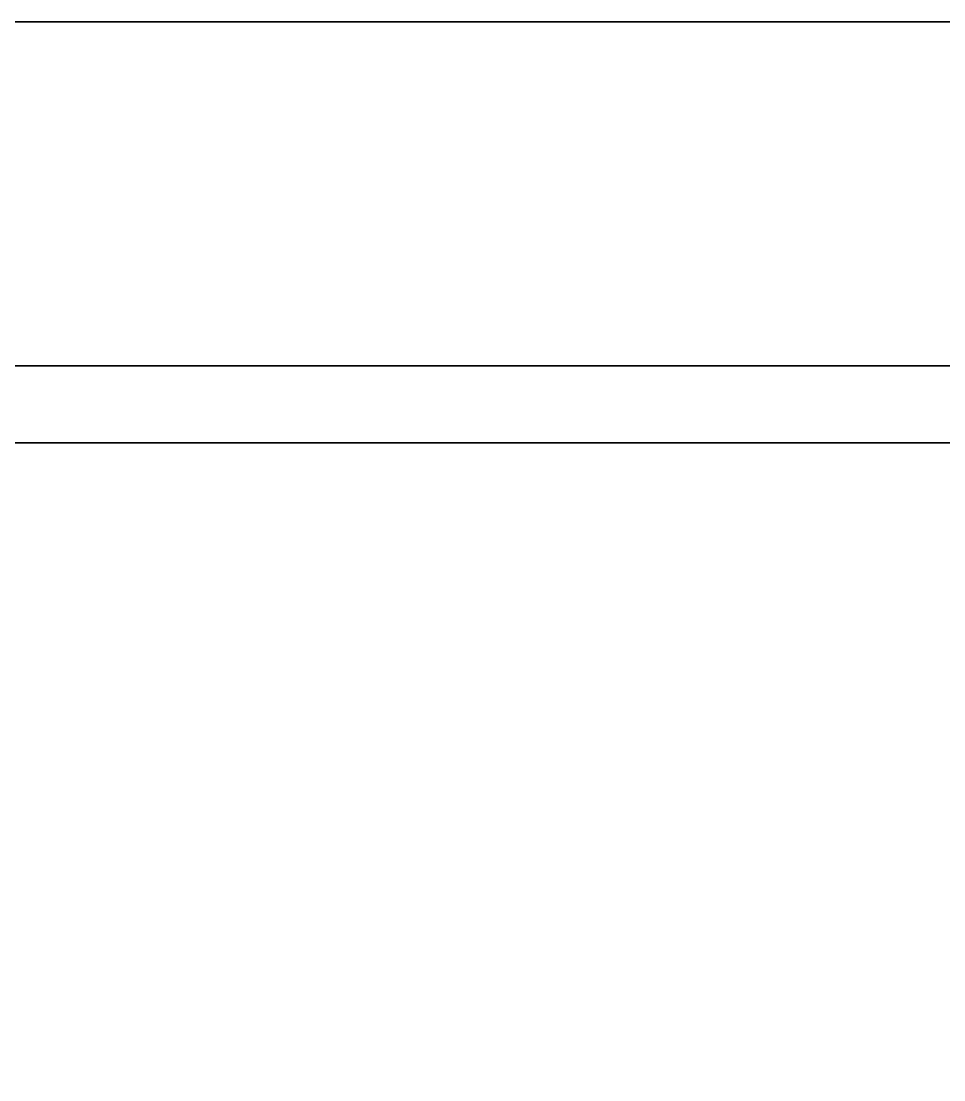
# Model space of a CAD drawing. Extents: x -0.1 to 3.43, y 1.03 to 6.74.
# Drawn here: x 0.688 to 1.474, y 2.655 to 3.557 of the extents above; entities that cross this region are included whole.
import ezdxf

# ---------------------------------------------------------------- set-up
doc = ezdxf.new("R2010")
doc.units = 0
doc.layers.add('CASSA', color=250, linetype='CONTINUOUS')

msp = doc.modelspace()

# ---------------------------------------------------------------- meshes
at = {"layer": 'CASSA'}
mesh = msp.add_polyface(dxfattribs=at)
corners = [(-0.0307, 1.0333, -1.3605), (-0.0307, 1.0333, 2.2746), (3.0474, 1.0333, -1.3605), (3.0474, 1.0333, 2.2746), (3.0474, 3.5567, -1.3605), (3.0474, 3.5567, 2.2746), (-0.0307, 3.5567, -1.3605), (-0.0307, 3.5567, 2.2746), (-0.0307, 1.0333, 1.0277), (3.0474, 1.0333, 1.0277), (3.0474, 3.5567, 1.0277), (-0.0307, 3.5567, 1.0277), (-0.0307, 1.0333, -1.1558), (3.0474, 1.0333, -1.1558), (3.0474, 3.5567, -1.1558), (-0.0307, 3.5567, -1.1558), (-0.0307, 3.1979, -1.3605), (-0.0307, 3.1979, 2.2746), (3.0474, 3.1979, -1.3605), (3.0474, 3.1979, 2.2746), (-0.0307, 2.3953, 0.8906), (3.0474, 3.1979, 1.0277), (-0.0307, 2.6495, -0.918), (3.0474, 3.1979, -1.1558), (-0.0307, 1.4049, -1.3605), (-0.0307, 1.4049, 2.2746), (3.0474, 1.4049, -1.3605), (3.0474, 1.4049, 2.2746), (-0.0307, 2.2075, 0.8906), (3.0474, 1.4049, 1.0277), (-0.0307, 1.9532, -0.918), (3.0474, 1.4049, -1.1558), (-0.0307, 1.0333, 0.5984), (3.0474, 1.0333, 0.5984), (3.0474, 3.5567, 0.5984), (-0.0307, 3.5567, 0.5984), (-0.0307, 2.9059, 0.5984), (3.0474, 3.1979, 0.5984), (-0.0307, 1.6968, 0.5984), (3.0474, 1.4049, 0.5984), (-0.0307, 1.0333, -0.7499), (3.0474, 1.0333, -0.7499), (3.0474, 3.5567, -0.7499), (-0.0307, 3.5567, -0.7499), (-0.0307, 2.7492, -0.7499), (3.0474, 3.1979, -0.7499), (-0.0307, 1.8536, -0.7499), (3.0474, 1.4049, -0.7499), (-0.0307, 3.1979, 0.2783), (-0.0307, 1.4049, 0.2783), (-0.0307, 3.1979, -0.3803), (-0.0307, 1.4049, -0.3803), (-0.0307, 3.1969, 1.0277), (-0.0307, 1.4059, 1.0277), (-0.0307, 1.4046, -1.1562), (-0.0307, 1.0333, -0.982), (3.0474, 1.0333, -0.982), (3.0474, 3.5567, -0.7504), (-0.0307, 3.5574, -0.7504), (-0.0307, 3.5567, -0.7504), (-0.0307, 3.1989, -0.982), (3.0474, 3.1979, -0.982), (-0.0307, 1.4046, -0.982), (3.0474, 1.4049, -0.982), (3.0474, 3.2634, -1.3605), (3.0474, 3.2634, 2.2746), (-0.0307, 3.2634, -1.3605), (-0.0307, 3.2634, 2.2746), (3.0474, 3.2634, 1.0277), (-0.0307, 3.2634, 0.9931), (-0.0307, 3.2634, 1.0277), (3.0474, 3.2634, -1.1558), (-0.0307, 3.2634, -0.8047), (3.0474, 3.2634, 0.5984), (-0.0307, 3.2634, 0.5984), (3.0474, 3.2634, -0.7499), (-0.0307, 3.2634, -0.7499), (3.0474, 3.2634, -0.9397), (-0.0307, 3.2634, -0.9404), (-0.0307, 1.3181, -1.3605), (-0.0307, 1.3181, 2.2746), (3.0474, 1.3181, -1.3605), (3.0474, 1.3181, 2.2746), (-0.0307, 1.3181, 0.9945), (-0.0307, 1.3181, 1.0277), (3.0474, 1.3181, 1.0277), (-0.0307, 1.3181, -1.1561), (3.0474, 1.3181, -1.1558), (-0.0307, 1.3181, 0.5984), (3.0474, 1.3181, 0.5984), (-0.0307, 1.3181, -0.7499), (3.0474, 1.3181, -0.7499), (-0.0307, 1.3181, -1.1156), (3.0474, 1.3181, -0.982), (-0.0307, 2.3452, -1.3605), (-0.0307, 2.3452, 2.2746), (3.0474, 2.3452, -1.3605), (3.0474, 2.3452, 2.2746), (-0.0307, 2.3452, 0.8906), (3.0474, 2.3452, 1.0277), (-0.0307, 2.3452, -0.918), (3.0474, 2.3452, -1.1558), (3.0474, 2.3452, 0.5984), (3.0474, 2.3452, -0.7499), (-0.0307, 2.3452, 1.0277), (-0.0307, 2.3452, -0.982), (3.0474, 2.3452, -0.982)]
mesh.append_faces([[corners[k] for k in face] for face in [(0, 12, 13, 2), (71, 14, 4, 64), (4, 14, 15, 6), (8, 83, 84, 84), (1, 80, 82, 3), (66, 16, 18, 64), (8, 1, 3, 9), (19, 65, 68, 21), (10, 5, 7, 11), (35, 11, 69, 74), (55, 40, 41, 56), (68, 10, 34, 73), (34, 10, 11, 35), (58, 72, 78, 78), (18, 96, 101, 23), (69, 11, 70, 70), (67, 7, 5, 65), (24, 79, 81, 26), (85, 9, 3, 82), (83, 28, 53, 84), (99, 21, 37, 102), (62, 24, 94, 105), (28, 98, 104, 53), (95, 17, 19, 97), (26, 81, 87, 31), (26, 96, 94, 24), (97, 19, 21, 99), (83, 8, 32, 88), (33, 9, 85, 89), (30, 54, 62, 62), (76, 43, 35, 74), (32, 8, 9, 33), (75, 45, 37, 73), (35, 43, 42, 34), (80, 25, 27, 82), (64, 18, 23, 71), (32, 40, 90, 88), (93, 56, 41, 91), (40, 32, 33, 41), (64, 4, 6, 66), (58, 15, 59, 59), (71, 23, 61, 77), (59, 15, 14, 57), (61, 23, 101, 106), (86, 54, 92, 92), (53, 25, 80, 84), (67, 17, 52, 70), (52, 17, 95, 104), (56, 13, 12, 55), (60, 16, 66, 78), (65, 5, 10, 68), (60, 22, 100, 105), (79, 0, 2, 81), (86, 12, 0, 79), (87, 13, 56, 93), (76, 44, 22, 72), (69, 20, 36, 74), (75, 42, 57, 77), (57, 42, 43, 59), (63, 47, 103, 106), (82, 27, 29, 85), (90, 40, 55, 92), (73, 37, 21, 68), (72, 22, 60, 78), (70, 52, 20, 69), (65, 19, 17, 67), (73, 34, 42, 75), (77, 57, 14, 71), (70, 11, 7, 67), (77, 61, 45, 75), (74, 36, 48, 48), (74, 48, 50, 76), (50, 44, 76, 76), (66, 6, 15, 15), (78, 66, 15, 58), (72, 59, 76, 76), (59, 43, 76, 76), (72, 58, 59, 59), (81, 2, 13, 87), (88, 38, 28, 83), (85, 29, 39, 89), (91, 47, 63, 93), (92, 55, 12, 86), (80, 1, 8, 84), (93, 63, 31, 87), (49, 38, 88, 88), (90, 46, 51, 51), (88, 90, 51, 49), (24, 62, 54, 54), (79, 24, 54, 86), (54, 30, 46, 90), (92, 54, 90, 90), (96, 26, 31, 101), (102, 39, 29, 99), (94, 16, 60, 105), (98, 20, 52, 104), (97, 27, 25, 95), (96, 18, 16, 94), (99, 29, 27, 97), (101, 31, 63, 106), (95, 25, 53, 104), (100, 30, 62, 105), (103, 45, 61, 106)]])

doc.saveas('drawing.dxf')
